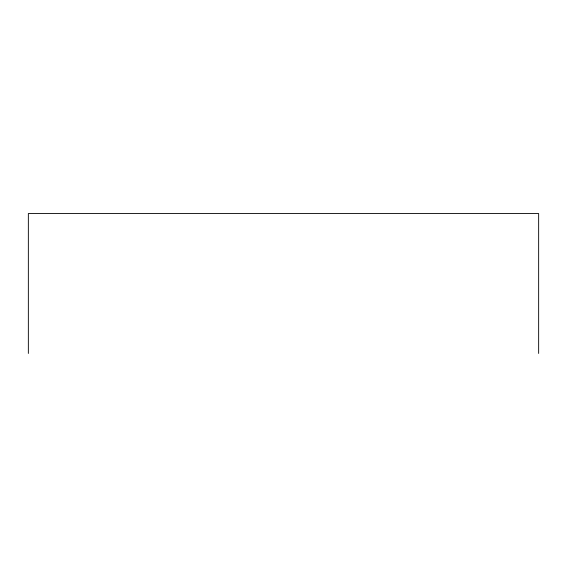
<?xml version="1.0" encoding="UTF-8"?>
<svg xmlns="http://www.w3.org/2000/svg" width="567" height="567" viewBox="0 0 567 567"><rect width="100%" height="100%" fill="white"/><g stroke="black" fill="none" stroke-linecap="round" stroke-linejoin="round"><path stroke-width="0.85" d="M538.65 353.454L538.65 213.546L28.35 213.546L28.35 353.454"/></g></svg>
